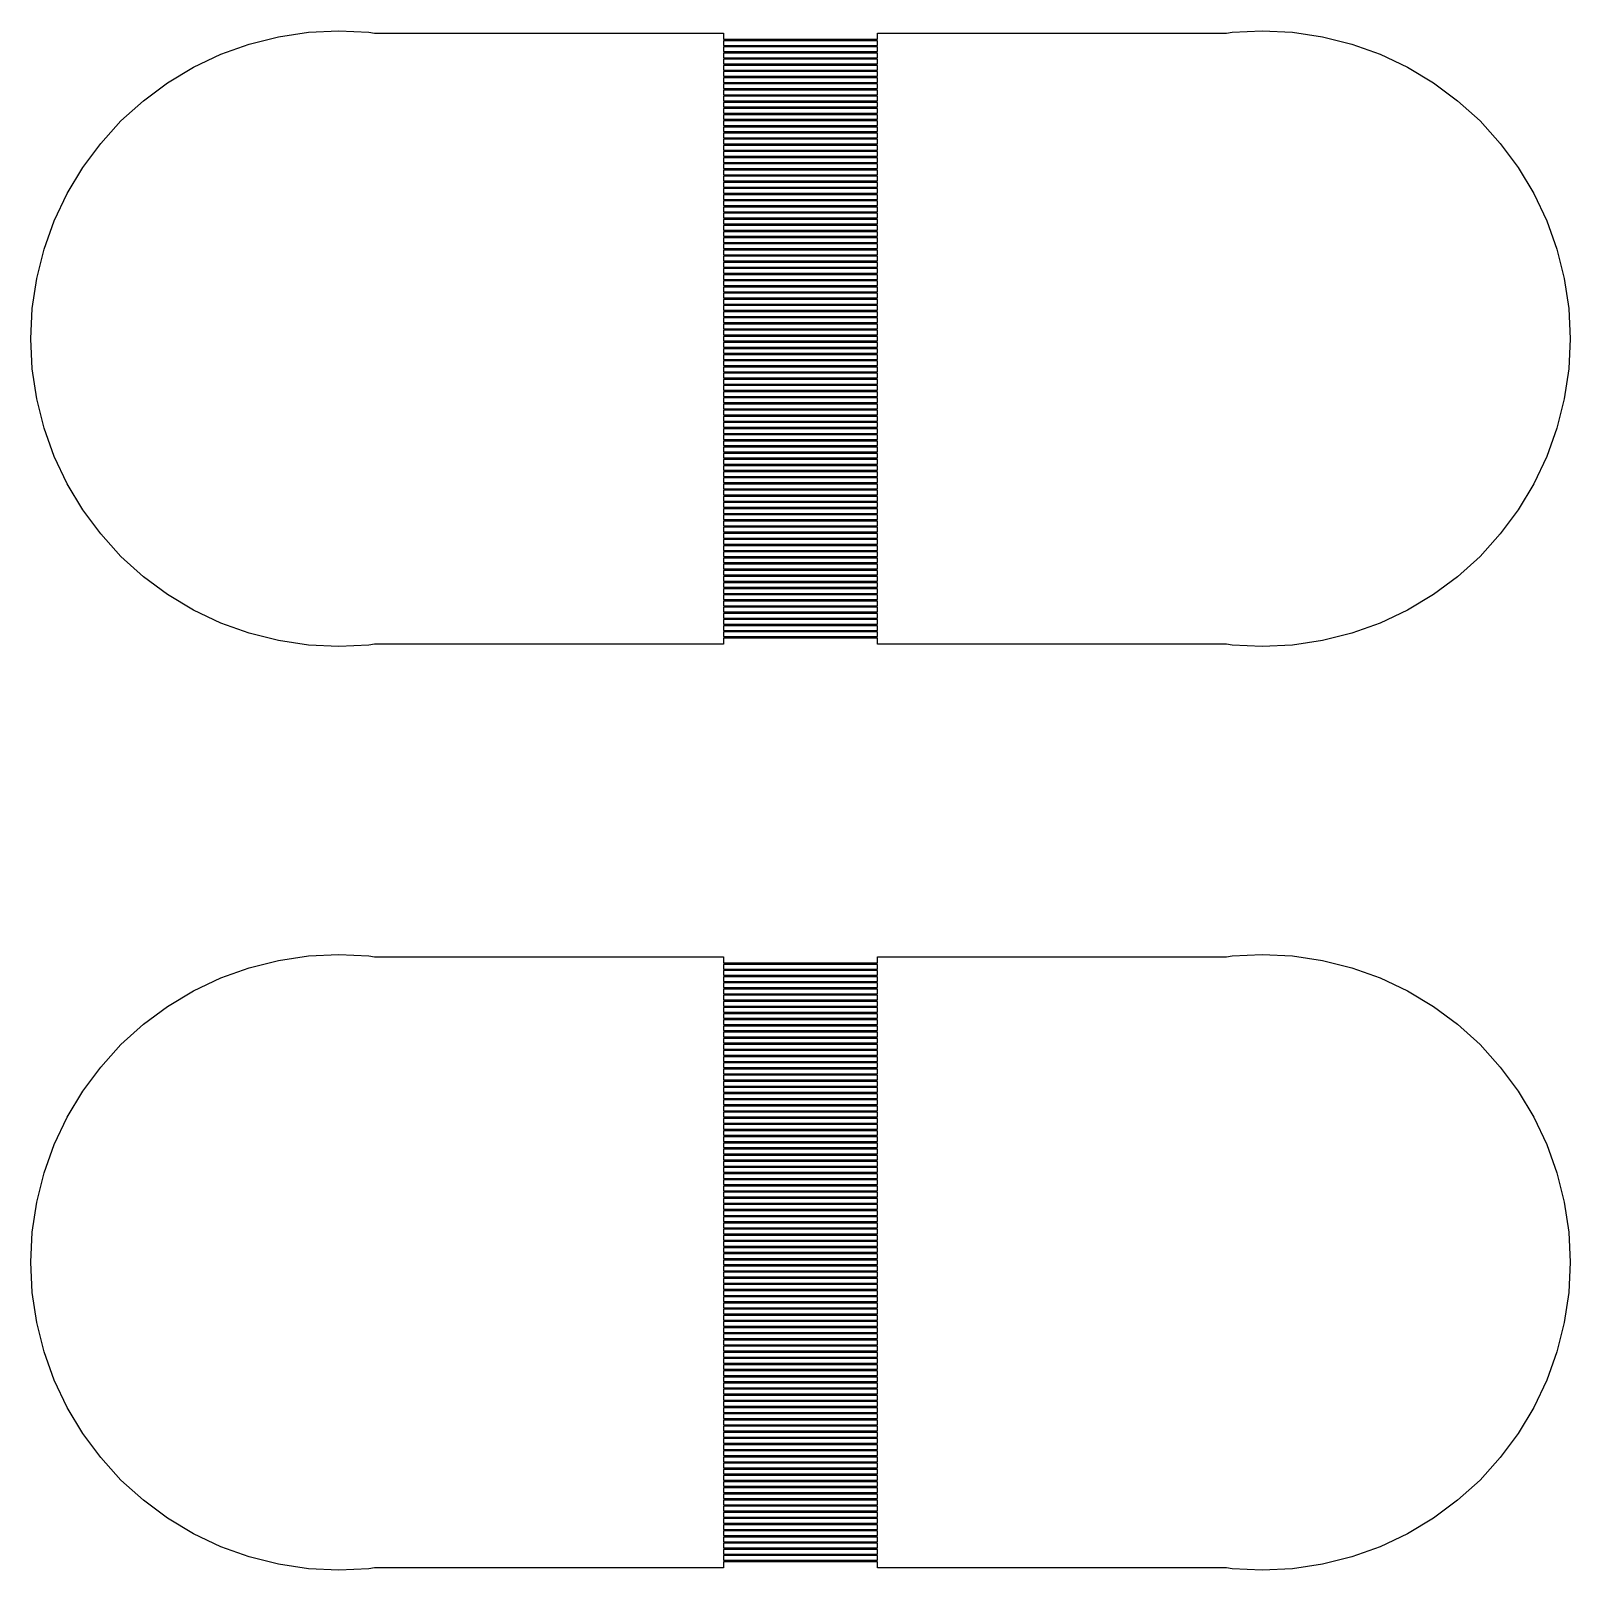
# Model space of a CAD drawing. Extents: x -18 to 83, y -18 to 83.
# Drawn here: x 1 to 11, y 36 to 46 of the extents above; entities that cross this region are included whole.
import ezdxf

# ---------------------------------------------------------------- set-up
doc = ezdxf.new("R2010")
doc.units = 0

msp = doc.modelspace()

# ---------------------------------------------------------------- linework, layer by layer
for p, q in [((2.80397, 45.9904), (3, 46)), ((3, 46), (3.19604, 45.9904)), ((8.80396, 45.9904), (9, 46)), ((9, 46), (9.19603, 45.9904)), ((2.23463, 45.8477), (2.41943, 45.9139)), ((2.41943, 45.9139), (2.60983, 45.9616)), ((2.60983, 45.9616), (2.80397, 45.9904)), ((3.19604, 45.9904), (3.23225, 45.985)), ((3.23225, 45.985), (5.5, 45.985)), ((5.5, 45.985), (5.5, 45.945)), ((5.5, 45.945), (6.5, 45.945)), ((6.5, 45.935), (5.5, 45.935)), ((5.5, 45.935), (5.5, 45.905)), ((5.5, 45.905), (6.5, 45.905)), ((6.5, 45.945), (6.5, 45.985)), ((6.5, 45.985), (8.76775, 45.985)), ((6.5, 45.905), (6.5, 45.935)), ((8.76775, 45.985), (8.80396, 45.9904)), ((9.19603, 45.9904), (9.39017, 45.9616)), ((9.39017, 45.9616), (9.58057, 45.9139)), ((9.58057, 45.9139), (9.76537, 45.8477)), ((2.05722, 45.7638), (2.23463, 45.8477)), ((6.5, 45.895), (5.5, 45.895)), ((5.5, 45.895), (5.5, 45.865)), ((5.5, 45.865), (6.5, 45.865)), ((6.5, 45.855), (5.5, 45.855)), ((5.5, 45.855), (5.5, 45.825)), ((5.5, 45.825), (6.5, 45.825)), ((6.5, 45.815), (5.5, 45.815)), ((5.5, 45.815), (5.5, 45.785)), ((6.5, 45.865), (6.5, 45.895)), ((6.5, 45.825), (6.5, 45.855)), ((6.5, 45.785), (6.5, 45.815)), ((9.76537, 45.8477), (9.94278, 45.7638)), ((1.88887, 45.6629), (2.05722, 45.7638)), ((5.5, 45.785), (6.5, 45.785)), ((6.5, 45.775), (5.5, 45.775)), ((5.5, 45.775), (5.5, 45.745)), ((5.5, 45.745), (6.5, 45.745)), ((6.5, 45.735), (5.5, 45.735)), ((5.5, 45.735), (5.5, 45.705)), ((5.5, 45.705), (6.5, 45.705)), ((6.5, 45.745), (6.5, 45.775)), ((6.5, 45.705), (6.5, 45.735)), ((9.94278, 45.7638), (10.1111, 45.6629)), ((1.73122, 45.546), (1.88887, 45.6629)), ((6.5, 45.695), (5.5, 45.695)), ((5.5, 45.695), (5.5, 45.665)), ((5.5, 45.665), (6.5, 45.665)), ((6.5, 45.655), (5.5, 45.655)), ((5.5, 45.655), (5.5, 45.625)), ((5.5, 45.625), (6.5, 45.625)), ((6.5, 45.615), (5.5, 45.615)), ((5.5, 45.615), (5.5, 45.585)), ((6.5, 45.665), (6.5, 45.695)), ((6.5, 45.625), (6.5, 45.655)), ((6.5, 45.585), (6.5, 45.615)), ((10.1111, 45.6629), (10.2688, 45.546)), ((1.5858, 45.4142), (1.73122, 45.546)), ((5.5, 45.585), (6.5, 45.585)), ((6.5, 45.575), (5.5, 45.575)), ((5.5, 45.575), (5.5, 45.545)), ((5.5, 45.545), (6.5, 45.545)), ((6.5, 45.535), (5.5, 45.535)), ((5.5, 45.535), (5.5, 45.505)), ((5.5, 45.505), (6.5, 45.505)), ((6.5, 45.545), (6.5, 45.575)), ((6.5, 45.505), (6.5, 45.535)), ((10.2688, 45.546), (10.4142, 45.4142)), ((1.45398, 45.2688), (1.5858, 45.4142)), ((6.5, 45.495), (5.5, 45.495)), ((5.5, 45.495), (5.5, 45.465)), ((5.5, 45.465), (6.5, 45.465)), ((6.5, 45.455), (5.5, 45.455)), ((5.5, 45.455), (5.5, 45.425)), ((5.5, 45.425), (6.5, 45.425)), ((6.5, 45.415), (5.5, 45.415)), ((5.5, 45.415), (5.5, 45.385)), ((6.5, 45.465), (6.5, 45.495)), ((6.5, 45.425), (6.5, 45.455)), ((6.5, 45.385), (6.5, 45.415)), ((10.4142, 45.4142), (10.546, 45.2688)), ((5.5, 45.385), (6.5, 45.385)), ((6.5, 45.375), (5.5, 45.375)), ((5.5, 45.375), (5.5, 45.345)), ((5.5, 45.345), (6.5, 45.345)), ((6.5, 45.335), (5.5, 45.335)), ((5.5, 45.335), (5.5, 45.305)), ((5.5, 45.305), (6.5, 45.305)), ((6.5, 45.345), (6.5, 45.375)), ((6.5, 45.305), (6.5, 45.335)), ((1.33707, 45.1111), (1.45398, 45.2688)), ((6.5, 45.295), (5.5, 45.295)), ((5.5, 45.295), (5.5, 45.265)), ((5.5, 45.265), (6.5, 45.265)), ((6.5, 45.255), (5.5, 45.255)), ((5.5, 45.255), (5.5, 45.225)), ((5.5, 45.225), (6.5, 45.225)), ((6.5, 45.215), (5.5, 45.215)), ((5.5, 45.215), (5.5, 45.185)), ((6.5, 45.265), (6.5, 45.295)), ((6.5, 45.225), (6.5, 45.255)), ((6.5, 45.185), (6.5, 45.215)), ((10.546, 45.2688), (10.6629, 45.1111)), ((1.23616, 44.9428), (1.33707, 45.1111)), ((5.5, 45.185), (6.5, 45.185)), ((6.5, 45.175), (5.5, 45.175)), ((5.5, 45.175), (5.5, 45.145)), ((5.5, 45.145), (6.5, 45.145)), ((6.5, 45.135), (5.5, 45.135)), ((5.5, 45.135), (5.5, 45.105)), ((5.5, 45.105), (6.5, 45.105)), ((6.5, 45.145), (6.5, 45.175)), ((6.5, 45.105), (6.5, 45.135)), ((10.6629, 45.1111), (10.7638, 44.9428)), ((6.5, 45.095), (5.5, 45.095)), ((5.5, 45.095), (5.5, 45.065)), ((5.5, 45.065), (6.5, 45.065)), ((6.5, 45.055), (5.5, 45.055)), ((5.5, 45.055), (5.5, 45.025)), ((5.5, 45.025), (6.5, 45.025)), ((6.5, 45.015), (5.5, 45.015)), ((5.5, 45.015), (5.5, 44.985)), ((6.5, 45.065), (6.5, 45.095)), ((6.5, 45.025), (6.5, 45.055)), ((6.5, 44.985), (6.5, 45.015)), ((1.15225, 44.7654), (1.23616, 44.9428)), ((5.5, 44.985), (6.5, 44.985)), ((6.5, 44.975), (5.5, 44.975)), ((5.5, 44.975), (5.5, 44.945)), ((5.5, 44.945), (6.5, 44.945)), ((6.5, 44.935), (5.5, 44.935)), ((5.5, 44.935), (5.5, 44.905)), ((5.5, 44.905), (6.5, 44.905)), ((6.5, 44.945), (6.5, 44.975)), ((6.5, 44.905), (6.5, 44.935)), ((10.7638, 44.9428), (10.8477, 44.7654)), ((6.5, 44.895), (5.5, 44.895)), ((5.5, 44.895), (5.5, 44.865)), ((5.5, 44.865), (6.5, 44.865)), ((6.5, 44.855), (5.5, 44.855)), ((5.5, 44.855), (5.5, 44.825)), ((5.5, 44.825), (6.5, 44.825)), ((6.5, 44.815), (5.5, 44.815)), ((5.5, 44.815), (5.5, 44.785)), ((6.5, 44.865), (6.5, 44.895)), ((6.5, 44.825), (6.5, 44.855)), ((6.5, 44.785), (6.5, 44.815)), ((1.08612, 44.5806), (1.15225, 44.7654)), ((5.5, 44.785), (6.5, 44.785)), ((6.5, 44.775), (5.5, 44.775)), ((5.5, 44.775), (5.5, 44.745)), ((5.5, 44.745), (6.5, 44.745)), ((6.5, 44.735), (5.5, 44.735)), ((5.5, 44.735), (5.5, 44.705)), ((5.5, 44.705), (6.5, 44.705)), ((6.5, 44.745), (6.5, 44.775)), ((6.5, 44.705), (6.5, 44.735)), ((10.8477, 44.7654), (10.9139, 44.5806)), ((6.5, 44.695), (5.5, 44.695)), ((5.5, 44.695), (5.5, 44.665)), ((5.5, 44.665), (6.5, 44.665)), ((6.5, 44.655), (5.5, 44.655)), ((5.5, 44.655), (5.5, 44.625)), ((5.5, 44.625), (6.5, 44.625)), ((6.5, 44.615), (5.5, 44.615)), ((5.5, 44.615), (5.5, 44.585)), ((6.5, 44.665), (6.5, 44.695)), ((6.5, 44.625), (6.5, 44.655)), ((6.5, 44.585), (6.5, 44.615)), ((1.03844, 44.3902), (1.08612, 44.5806)), ((5.5, 44.585), (6.5, 44.585)), ((6.5, 44.575), (5.5, 44.575)), ((5.5, 44.575), (5.5, 44.545)), ((5.5, 44.545), (6.5, 44.545)), ((6.5, 44.535), (5.5, 44.535)), ((5.5, 44.535), (5.5, 44.505)), ((5.5, 44.505), (6.5, 44.505)), ((6.5, 44.545), (6.5, 44.575)), ((6.5, 44.505), (6.5, 44.535)), ((10.9139, 44.5806), (10.9616, 44.3902)), ((6.5, 44.495), (5.5, 44.495)), ((5.5, 44.495), (5.5, 44.465)), ((5.5, 44.465), (6.5, 44.465)), ((6.5, 44.455), (5.5, 44.455)), ((5.5, 44.455), (5.5, 44.425)), ((5.5, 44.425), (6.5, 44.425)), ((6.5, 44.415), (5.5, 44.415)), ((5.5, 44.415), (5.5, 44.385)), ((6.5, 44.465), (6.5, 44.495)), ((6.5, 44.425), (6.5, 44.455)), ((6.5, 44.385), (6.5, 44.415)), ((1.00964, 44.196), (1.03844, 44.3902)), ((5.5, 44.385), (6.5, 44.385)), ((6.5, 44.375), (5.5, 44.375)), ((5.5, 44.375), (5.5, 44.345)), ((5.5, 44.345), (6.5, 44.345)), ((6.5, 44.335), (5.5, 44.335)), ((5.5, 44.335), (5.5, 44.305)), ((5.5, 44.305), (6.5, 44.305)), ((6.5, 44.345), (6.5, 44.375)), ((6.5, 44.305), (6.5, 44.335)), ((10.9616, 44.3902), (10.9904, 44.196)), ((6.5, 44.295), (5.5, 44.295)), ((5.5, 44.295), (5.5, 44.265)), ((5.5, 44.265), (6.5, 44.265)), ((6.5, 44.255), (5.5, 44.255)), ((5.5, 44.255), (5.5, 44.225)), ((5.5, 44.225), (6.5, 44.225)), ((6.5, 44.215), (5.5, 44.215)), ((5.5, 44.215), (5.5, 44.185)), ((6.5, 44.265), (6.5, 44.295)), ((6.5, 44.225), (6.5, 44.255)), ((6.5, 44.185), (6.5, 44.215)), ((1, 44), (1.00964, 44.196)), ((5.5, 44.185), (6.5, 44.185)), ((6.5, 44.175), (5.5, 44.175)), ((5.5, 44.175), (5.5, 44.145)), ((5.5, 44.145), (6.5, 44.145)), ((6.5, 44.135), (5.5, 44.135)), ((5.5, 44.135), (5.5, 44.105)), ((5.5, 44.105), (6.5, 44.105)), ((6.5, 44.145), (6.5, 44.175)), ((6.5, 44.105), (6.5, 44.135)), ((10.9904, 44.196), (11, 44)), ((1.00964, 43.804), (1, 44)), ((6.5, 44.095), (5.5, 44.095)), ((5.5, 44.095), (5.5, 44.065)), ((5.5, 44.065), (6.5, 44.065)), ((6.5, 44.055), (5.5, 44.055)), ((5.5, 44.055), (5.5, 44.025)), ((5.5, 44.025), (6.5, 44.025)), ((6.5, 44.015), (5.5, 44.015)), ((5.5, 44.015), (5.5, 43.985)), ((6.5, 44.065), (6.5, 44.095)), ((6.5, 44.025), (6.5, 44.055)), ((6.5, 43.985), (6.5, 44.015)), ((11, 44), (10.9904, 43.804)), ((5.5, 43.985), (6.5, 43.985)), ((6.5, 43.975), (5.5, 43.975)), ((5.5, 43.975), (5.5, 43.945)), ((5.5, 43.945), (6.5, 43.945)), ((6.5, 43.935), (5.5, 43.935)), ((5.5, 43.935), (5.5, 43.905)), ((5.5, 43.905), (6.5, 43.905)), ((6.5, 43.945), (6.5, 43.975)), ((6.5, 43.905), (6.5, 43.935)), ((1.03844, 43.6098), (1.00964, 43.804)), ((6.5, 43.895), (5.5, 43.895)), ((5.5, 43.895), (5.5, 43.865)), ((5.5, 43.865), (6.5, 43.865)), ((6.5, 43.855), (5.5, 43.855)), ((5.5, 43.855), (5.5, 43.825)), ((5.5, 43.825), (6.5, 43.825)), ((6.5, 43.815), (5.5, 43.815)), ((5.5, 43.815), (5.5, 43.785)), ((6.5, 43.865), (6.5, 43.895)), ((6.5, 43.825), (6.5, 43.855)), ((6.5, 43.785), (6.5, 43.815)), ((10.9904, 43.804), (10.9616, 43.6098)), ((5.5, 43.785), (6.5, 43.785)), ((6.5, 43.775), (5.5, 43.775)), ((5.5, 43.775), (5.5, 43.745)), ((5.5, 43.745), (6.5, 43.745)), ((6.5, 43.735), (5.5, 43.735)), ((5.5, 43.735), (5.5, 43.705)), ((5.5, 43.705), (6.5, 43.705)), ((6.5, 43.745), (6.5, 43.775)), ((6.5, 43.705), (6.5, 43.735)), ((1.08612, 43.4194), (1.03844, 43.6098)), ((6.5, 43.695), (5.5, 43.695)), ((5.5, 43.695), (5.5, 43.665)), ((5.5, 43.665), (6.5, 43.665)), ((6.5, 43.655), (5.5, 43.655)), ((5.5, 43.655), (5.5, 43.625)), ((5.5, 43.625), (6.5, 43.625)), ((6.5, 43.615), (5.5, 43.615)), ((5.5, 43.615), (5.5, 43.585)), ((6.5, 43.665), (6.5, 43.695)), ((6.5, 43.625), (6.5, 43.655)), ((6.5, 43.585), (6.5, 43.615)), ((10.9616, 43.6098), (10.9139, 43.4194)), ((5.5, 43.585), (6.5, 43.585)), ((6.5, 43.575), (5.5, 43.575)), ((5.5, 43.575), (5.5, 43.545)), ((5.5, 43.545), (6.5, 43.545)), ((6.5, 43.535), (5.5, 43.535)), ((5.5, 43.535), (5.5, 43.505)), ((5.5, 43.505), (6.5, 43.505)), ((6.5, 43.545), (6.5, 43.575)), ((6.5, 43.505), (6.5, 43.535)), ((1.15225, 43.2346), (1.08612, 43.4194)), ((6.5, 43.495), (5.5, 43.495)), ((5.5, 43.495), (5.5, 43.465)), ((5.5, 43.465), (6.5, 43.465)), ((6.5, 43.455), (5.5, 43.455)), ((5.5, 43.455), (5.5, 43.425)), ((5.5, 43.425), (6.5, 43.425)), ((6.5, 43.415), (5.5, 43.415)), ((5.5, 43.415), (5.5, 43.385)), ((6.5, 43.465), (6.5, 43.495)), ((6.5, 43.425), (6.5, 43.455)), ((6.5, 43.385), (6.5, 43.415)), ((10.9139, 43.4194), (10.8477, 43.2346)), ((5.5, 43.385), (6.5, 43.385)), ((6.5, 43.375), (5.5, 43.375)), ((5.5, 43.375), (5.5, 43.345)), ((5.5, 43.345), (6.5, 43.345)), ((6.5, 43.335), (5.5, 43.335)), ((5.5, 43.335), (5.5, 43.305)), ((5.5, 43.305), (6.5, 43.305)), ((6.5, 43.345), (6.5, 43.375)), ((6.5, 43.305), (6.5, 43.335)), ((1.23616, 43.0572), (1.15225, 43.2346)), ((6.5, 43.295), (5.5, 43.295)), ((5.5, 43.295), (5.5, 43.265)), ((5.5, 43.265), (6.5, 43.265)), ((6.5, 43.255), (5.5, 43.255)), ((5.5, 43.255), (5.5, 43.225)), ((5.5, 43.225), (6.5, 43.225)), ((6.5, 43.215), (5.5, 43.215)), ((5.5, 43.215), (5.5, 43.185)), ((6.5, 43.265), (6.5, 43.295)), ((6.5, 43.225), (6.5, 43.255)), ((6.5, 43.185), (6.5, 43.215)), ((10.8477, 43.2346), (10.7638, 43.0572)), ((5.5, 43.185), (6.5, 43.185)), ((6.5, 43.175), (5.5, 43.175)), ((5.5, 43.175), (5.5, 43.145)), ((5.5, 43.145), (6.5, 43.145)), ((6.5, 43.135), (5.5, 43.135)), ((5.5, 43.135), (5.5, 43.105)), ((5.5, 43.105), (6.5, 43.105)), ((6.5, 43.145), (6.5, 43.175)), ((6.5, 43.105), (6.5, 43.135)), ((1.33707, 42.8889), (1.23616, 43.0572)), ((6.5, 43.095), (5.5, 43.095)), ((5.5, 43.095), (5.5, 43.065)), ((5.5, 43.065), (6.5, 43.065)), ((6.5, 43.055), (5.5, 43.055)), ((5.5, 43.055), (5.5, 43.025)), ((5.5, 43.025), (6.5, 43.025)), ((6.5, 43.015), (5.5, 43.015)), ((5.5, 43.015), (5.5, 42.985)), ((6.5, 43.065), (6.5, 43.095)), ((6.5, 43.025), (6.5, 43.055)), ((6.5, 42.985), (6.5, 43.015)), ((10.7638, 43.0572), (10.6629, 42.8889)), ((5.5, 42.985), (6.5, 42.985)), ((6.5, 42.975), (5.5, 42.975)), ((5.5, 42.975), (5.5, 42.945)), ((5.5, 42.945), (6.5, 42.945)), ((6.5, 42.935), (5.5, 42.935)), ((5.5, 42.935), (5.5, 42.905)), ((5.5, 42.905), (6.5, 42.905)), ((6.5, 42.945), (6.5, 42.975)), ((6.5, 42.905), (6.5, 42.935)), ((1.45398, 42.7312), (1.33707, 42.8889)), ((6.5, 42.895), (5.5, 42.895)), ((5.5, 42.895), (5.5, 42.865)), ((5.5, 42.865), (6.5, 42.865)), ((6.5, 42.855), (5.5, 42.855)), ((5.5, 42.855), (5.5, 42.825)), ((5.5, 42.825), (6.5, 42.825)), ((6.5, 42.815), (5.5, 42.815)), ((5.5, 42.815), (5.5, 42.785)), ((6.5, 42.865), (6.5, 42.895)), ((6.5, 42.825), (6.5, 42.855)), ((6.5, 42.785), (6.5, 42.815)), ((10.6629, 42.8889), (10.546, 42.7312)), ((1.5858, 42.5858), (1.45398, 42.7312)), ((5.5, 42.785), (6.5, 42.785)), ((6.5, 42.775), (5.5, 42.775)), ((5.5, 42.775), (5.5, 42.745)), ((5.5, 42.745), (6.5, 42.745)), ((6.5, 42.735), (5.5, 42.735)), ((5.5, 42.735), (5.5, 42.705)), ((5.5, 42.705), (6.5, 42.705)), ((6.5, 42.745), (6.5, 42.775)), ((6.5, 42.705), (6.5, 42.735)), ((10.546, 42.7312), (10.4142, 42.5858)), ((6.5, 42.695), (5.5, 42.695)), ((5.5, 42.695), (5.5, 42.665)), ((5.5, 42.665), (6.5, 42.665)), ((6.5, 42.655), (5.5, 42.655)), ((5.5, 42.655), (5.5, 42.625)), ((5.5, 42.625), (6.5, 42.625)), ((6.5, 42.615), (5.5, 42.615)), ((5.5, 42.615), (5.5, 42.585)), ((6.5, 42.665), (6.5, 42.695)), ((6.5, 42.625), (6.5, 42.655)), ((6.5, 42.585), (6.5, 42.615)), ((1.73122, 42.454), (1.5858, 42.5858)), ((5.5, 42.585), (6.5, 42.585)), ((6.5, 42.575), (5.5, 42.575)), ((5.5, 42.575), (5.5, 42.545)), ((5.5, 42.545), (6.5, 42.545)), ((6.5, 42.535), (5.5, 42.535)), ((5.5, 42.535), (5.5, 42.505)), ((5.5, 42.505), (6.5, 42.505)), ((6.5, 42.545), (6.5, 42.575)), ((6.5, 42.505), (6.5, 42.535)), ((10.4142, 42.5858), (10.2688, 42.454)), ((1.88887, 42.3371), (1.73122, 42.454)), ((6.5, 42.495), (5.5, 42.495)), ((5.5, 42.495), (5.5, 42.465)), ((5.5, 42.465), (6.5, 42.465)), ((6.5, 42.455), (5.5, 42.455)), ((5.5, 42.455), (5.5, 42.425)), ((5.5, 42.425), (6.5, 42.425)), ((6.5, 42.415), (5.5, 42.415)), ((5.5, 42.415), (5.5, 42.385)), ((6.5, 42.465), (6.5, 42.495)), ((6.5, 42.425), (6.5, 42.455)), ((6.5, 42.385), (6.5, 42.415)), ((10.2688, 42.454), (10.1111, 42.3371)), ((2.05722, 42.2362), (1.88887, 42.3371)), ((5.5, 42.385), (6.5, 42.385)), ((6.5, 42.375), (5.5, 42.375)), ((5.5, 42.375), (5.5, 42.345)), ((5.5, 42.345), (6.5, 42.345)), ((6.5, 42.335), (5.5, 42.335)), ((5.5, 42.335), (5.5, 42.305)), ((5.5, 42.305), (6.5, 42.305)), ((6.5, 42.345), (6.5, 42.375)), ((6.5, 42.305), (6.5, 42.335)), ((10.1111, 42.3371), (9.94278, 42.2362)), ((2.23463, 42.1523), (2.05722, 42.2362)), ((6.5, 42.295), (5.5, 42.295)), ((5.5, 42.295), (5.5, 42.265)), ((5.5, 42.265), (6.5, 42.265)), ((6.5, 42.255), (5.5, 42.255)), ((5.5, 42.255), (5.5, 42.225)), ((5.5, 42.225), (6.5, 42.225)), ((6.5, 42.215), (5.5, 42.215)), ((5.5, 42.215), (5.5, 42.185)), ((6.5, 42.265), (6.5, 42.295)), ((6.5, 42.225), (6.5, 42.255)), ((6.5, 42.185), (6.5, 42.215)), ((9.94278, 42.2362), (9.76537, 42.1523)), ((2.41943, 42.0861), (2.23463, 42.1523)), ((5.5, 42.185), (6.5, 42.185)), ((6.5, 42.175), (5.5, 42.175)), ((5.5, 42.175), (5.5, 42.145)), ((5.5, 42.145), (6.5, 42.145)), ((6.5, 42.135), (5.5, 42.135)), ((5.5, 42.135), (5.5, 42.105)), ((5.5, 42.105), (6.5, 42.105)), ((6.5, 42.145), (6.5, 42.175)), ((6.5, 42.105), (6.5, 42.135)), ((9.76537, 42.1523), (9.58057, 42.0861)), ((2.60983, 42.0384), (2.41943, 42.0861)), ((2.80397, 42.0096), (2.60983, 42.0384)), ((3, 42), (2.80397, 42.0096)), ((3.19604, 42.0096), (3, 42)), ((3.23225, 42.015), (3.19604, 42.0096)), ((5.5, 42.015), (3.23225, 42.015)), ((6.5, 42.095), (5.5, 42.095)), ((5.5, 42.095), (5.5, 42.065)), ((5.5, 42.065), (6.5, 42.065)), ((6.5, 42.055), (5.5, 42.055)), ((5.5, 42.055), (5.5, 42.015)), ((6.5, 42.065), (6.5, 42.095)), ((6.5, 42.015), (6.5, 42.055)), ((8.76775, 42.015), (6.5, 42.015)), ((8.80396, 42.0096), (8.76775, 42.015)), ((9, 42), (8.80396, 42.0096)), ((9.19603, 42.0096), (9, 42)), ((9.39017, 42.0384), (9.19603, 42.0096)), ((9.58057, 42.0861), (9.39017, 42.0384)), ((2.80397, 39.9904), (3, 40)), ((3, 40), (3.19604, 39.9904)), ((8.80396, 39.9904), (9, 40)), ((9, 40), (9.19603, 39.9904)), ((2.23463, 39.8477), (2.41943, 39.9139)), ((2.41943, 39.9139), (2.60983, 39.9616)), ((2.60983, 39.9616), (2.80397, 39.9904)), ((3.19604, 39.9904), (3.23225, 39.985)), ((3.23225, 39.985), (5.5, 39.985)), ((5.5, 39.985), (5.5, 39.945)), ((5.5, 39.945), (6.5, 39.945)), ((6.5, 39.935), (5.5, 39.935)), ((5.5, 39.935), (5.5, 39.905)), ((5.5, 39.905), (6.5, 39.905)), ((6.5, 39.945), (6.5, 39.985)), ((6.5, 39.985), (8.76775, 39.985)), ((6.5, 39.905), (6.5, 39.935)), ((8.76775, 39.985), (8.80396, 39.9904)), ((9.19603, 39.9904), (9.39017, 39.9616)), ((9.39017, 39.9616), (9.58057, 39.9139)), ((9.58057, 39.9139), (9.76537, 39.8477)), ((2.05722, 39.7638), (2.23463, 39.8477)), ((6.5, 39.895), (5.5, 39.895)), ((5.5, 39.895), (5.5, 39.865)), ((5.5, 39.865), (6.5, 39.865)), ((6.5, 39.855), (5.5, 39.855)), ((5.5, 39.855), (5.5, 39.825)), ((5.5, 39.825), (6.5, 39.825)), ((6.5, 39.815), (5.5, 39.815)), ((5.5, 39.815), (5.5, 39.785)), ((6.5, 39.865), (6.5, 39.895)), ((6.5, 39.825), (6.5, 39.855)), ((6.5, 39.785), (6.5, 39.815)), ((9.76537, 39.8477), (9.94278, 39.7638)), ((1.88887, 39.6629), (2.05722, 39.7638)), ((5.5, 39.785), (6.5, 39.785)), ((6.5, 39.775), (5.5, 39.775)), ((5.5, 39.775), (5.5, 39.745)), ((5.5, 39.745), (6.5, 39.745)), ((6.5, 39.735), (5.5, 39.735)), ((5.5, 39.735), (5.5, 39.705)), ((5.5, 39.705), (6.5, 39.705)), ((6.5, 39.745), (6.5, 39.775)), ((6.5, 39.705), (6.5, 39.735)), ((9.94278, 39.7638), (10.1111, 39.6629)), ((1.73122, 39.546), (1.88887, 39.6629)), ((6.5, 39.695), (5.5, 39.695)), ((5.5, 39.695), (5.5, 39.665)), ((5.5, 39.665), (6.5, 39.665)), ((6.5, 39.655), (5.5, 39.655)), ((5.5, 39.655), (5.5, 39.625)), ((5.5, 39.625), (6.5, 39.625)), ((6.5, 39.615), (5.5, 39.615)), ((5.5, 39.615), (5.5, 39.585)), ((6.5, 39.665), (6.5, 39.695)), ((6.5, 39.625), (6.5, 39.655)), ((6.5, 39.585), (6.5, 39.615)), ((10.1111, 39.6629), (10.2688, 39.546)), ((1.5858, 39.4142), (1.73122, 39.546)), ((5.5, 39.585), (6.5, 39.585)), ((6.5, 39.575), (5.5, 39.575)), ((5.5, 39.575), (5.5, 39.545)), ((5.5, 39.545), (6.5, 39.545)), ((6.5, 39.535), (5.5, 39.535)), ((5.5, 39.535), (5.5, 39.505)), ((5.5, 39.505), (6.5, 39.505)), ((6.5, 39.545), (6.5, 39.575)), ((6.5, 39.505), (6.5, 39.535)), ((10.2688, 39.546), (10.4142, 39.4142)), ((1.45398, 39.2688), (1.5858, 39.4142)), ((6.5, 39.495), (5.5, 39.495)), ((5.5, 39.495), (5.5, 39.465)), ((5.5, 39.465), (6.5, 39.465)), ((6.5, 39.455), (5.5, 39.455)), ((5.5, 39.455), (5.5, 39.425)), ((5.5, 39.425), (6.5, 39.425)), ((6.5, 39.415), (5.5, 39.415)), ((5.5, 39.415), (5.5, 39.385)), ((6.5, 39.465), (6.5, 39.495)), ((6.5, 39.425), (6.5, 39.455)), ((6.5, 39.385), (6.5, 39.415)), ((10.4142, 39.4142), (10.546, 39.2688)), ((5.5, 39.385), (6.5, 39.385)), ((6.5, 39.375), (5.5, 39.375)), ((5.5, 39.375), (5.5, 39.345)), ((5.5, 39.345), (6.5, 39.345)), ((6.5, 39.335), (5.5, 39.335)), ((5.5, 39.335), (5.5, 39.305)), ((5.5, 39.305), (6.5, 39.305)), ((6.5, 39.345), (6.5, 39.375)), ((6.5, 39.305), (6.5, 39.335)), ((1.33707, 39.1111), (1.45398, 39.2688)), ((6.5, 39.295), (5.5, 39.295)), ((5.5, 39.295), (5.5, 39.265)), ((5.5, 39.265), (6.5, 39.265)), ((6.5, 39.255), (5.5, 39.255)), ((5.5, 39.255), (5.5, 39.225)), ((5.5, 39.225), (6.5, 39.225)), ((6.5, 39.215), (5.5, 39.215)), ((5.5, 39.215), (5.5, 39.185)), ((6.5, 39.265), (6.5, 39.295)), ((6.5, 39.225), (6.5, 39.255)), ((6.5, 39.185), (6.5, 39.215)), ((10.546, 39.2688), (10.6629, 39.1111)), ((1.23616, 38.9428), (1.33707, 39.1111)), ((5.5, 39.185), (6.5, 39.185)), ((6.5, 39.175), (5.5, 39.175)), ((5.5, 39.175), (5.5, 39.145)), ((5.5, 39.145), (6.5, 39.145)), ((6.5, 39.135), (5.5, 39.135)), ((5.5, 39.135), (5.5, 39.105)), ((5.5, 39.105), (6.5, 39.105)), ((6.5, 39.145), (6.5, 39.175)), ((6.5, 39.105), (6.5, 39.135)), ((10.6629, 39.1111), (10.7638, 38.9428)), ((6.5, 39.095), (5.5, 39.095)), ((5.5, 39.095), (5.5, 39.065)), ((5.5, 39.065), (6.5, 39.065)), ((6.5, 39.055), (5.5, 39.055)), ((5.5, 39.055), (5.5, 39.025)), ((5.5, 39.025), (6.5, 39.025)), ((6.5, 39.015), (5.5, 39.015)), ((5.5, 39.015), (5.5, 38.985)), ((6.5, 39.065), (6.5, 39.095)), ((6.5, 39.025), (6.5, 39.055)), ((6.5, 38.985), (6.5, 39.015)), ((1.15225, 38.7654), (1.23616, 38.9428)), ((5.5, 38.985), (6.5, 38.985)), ((6.5, 38.975), (5.5, 38.975)), ((5.5, 38.975), (5.5, 38.945)), ((5.5, 38.945), (6.5, 38.945)), ((6.5, 38.935), (5.5, 38.935)), ((5.5, 38.935), (5.5, 38.905)), ((5.5, 38.905), (6.5, 38.905)), ((6.5, 38.945), (6.5, 38.975)), ((6.5, 38.905), (6.5, 38.935)), ((10.7638, 38.9428), (10.8477, 38.7654)), ((6.5, 38.895), (5.5, 38.895)), ((5.5, 38.895), (5.5, 38.865)), ((5.5, 38.865), (6.5, 38.865)), ((6.5, 38.855), (5.5, 38.855)), ((5.5, 38.855), (5.5, 38.825)), ((5.5, 38.825), (6.5, 38.825)), ((6.5, 38.815), (5.5, 38.815)), ((5.5, 38.815), (5.5, 38.785)), ((6.5, 38.865), (6.5, 38.895)), ((6.5, 38.825), (6.5, 38.855)), ((6.5, 38.785), (6.5, 38.815)), ((1.08612, 38.5806), (1.15225, 38.7654)), ((5.5, 38.785), (6.5, 38.785)), ((6.5, 38.775), (5.5, 38.775)), ((5.5, 38.775), (5.5, 38.745)), ((5.5, 38.745), (6.5, 38.745)), ((6.5, 38.735), (5.5, 38.735)), ((5.5, 38.735), (5.5, 38.705)), ((5.5, 38.705), (6.5, 38.705)), ((6.5, 38.745), (6.5, 38.775)), ((6.5, 38.705), (6.5, 38.735)), ((10.8477, 38.7654), (10.9139, 38.5806)), ((6.5, 38.695), (5.5, 38.695)), ((5.5, 38.695), (5.5, 38.665)), ((5.5, 38.665), (6.5, 38.665)), ((6.5, 38.655), (5.5, 38.655)), ((5.5, 38.655), (5.5, 38.625)), ((5.5, 38.625), (6.5, 38.625)), ((6.5, 38.615), (5.5, 38.615)), ((5.5, 38.615), (5.5, 38.585)), ((6.5, 38.665), (6.5, 38.695)), ((6.5, 38.625), (6.5, 38.655)), ((6.5, 38.585), (6.5, 38.615)), ((1.03844, 38.3902), (1.08612, 38.5806)), ((5.5, 38.585), (6.5, 38.585)), ((6.5, 38.575), (5.5, 38.575)), ((5.5, 38.575), (5.5, 38.545)), ((5.5, 38.545), (6.5, 38.545)), ((6.5, 38.535), (5.5, 38.535)), ((5.5, 38.535), (5.5, 38.505)), ((5.5, 38.505), (6.5, 38.505)), ((6.5, 38.545), (6.5, 38.575)), ((6.5, 38.505), (6.5, 38.535)), ((10.9139, 38.5806), (10.9616, 38.3902)), ((6.5, 38.495), (5.5, 38.495)), ((5.5, 38.495), (5.5, 38.465)), ((5.5, 38.465), (6.5, 38.465)), ((6.5, 38.455), (5.5, 38.455)), ((5.5, 38.455), (5.5, 38.425)), ((5.5, 38.425), (6.5, 38.425)), ((6.5, 38.415), (5.5, 38.415)), ((5.5, 38.415), (5.5, 38.385)), ((6.5, 38.465), (6.5, 38.495)), ((6.5, 38.425), (6.5, 38.455)), ((6.5, 38.385), (6.5, 38.415)), ((1.00964, 38.196), (1.03844, 38.3902)), ((5.5, 38.385), (6.5, 38.385)), ((6.5, 38.375), (5.5, 38.375)), ((5.5, 38.375), (5.5, 38.345)), ((5.5, 38.345), (6.5, 38.345)), ((6.5, 38.335), (5.5, 38.335)), ((5.5, 38.335), (5.5, 38.305)), ((5.5, 38.305), (6.5, 38.305)), ((6.5, 38.345), (6.5, 38.375)), ((6.5, 38.305), (6.5, 38.335)), ((10.9616, 38.3902), (10.9904, 38.196)), ((6.5, 38.295), (5.5, 38.295)), ((5.5, 38.295), (5.5, 38.265)), ((5.5, 38.265), (6.5, 38.265)), ((6.5, 38.255), (5.5, 38.255)), ((5.5, 38.255), (5.5, 38.225)), ((5.5, 38.225), (6.5, 38.225)), ((6.5, 38.215), (5.5, 38.215)), ((5.5, 38.215), (5.5, 38.185)), ((6.5, 38.265), (6.5, 38.295)), ((6.5, 38.225), (6.5, 38.255)), ((6.5, 38.185), (6.5, 38.215)), ((1, 38), (1.00964, 38.196)), ((5.5, 38.185), (6.5, 38.185)), ((6.5, 38.175), (5.5, 38.175)), ((5.5, 38.175), (5.5, 38.145)), ((5.5, 38.145), (6.5, 38.145)), ((6.5, 38.135), (5.5, 38.135)), ((5.5, 38.135), (5.5, 38.105)), ((5.5, 38.105), (6.5, 38.105)), ((6.5, 38.145), (6.5, 38.175)), ((6.5, 38.105), (6.5, 38.135)), ((10.9904, 38.196), (11, 38)), ((1.00964, 37.804), (1, 38)), ((6.5, 38.095), (5.5, 38.095)), ((5.5, 38.095), (5.5, 38.065)), ((5.5, 38.065), (6.5, 38.065)), ((6.5, 38.055), (5.5, 38.055)), ((5.5, 38.055), (5.5, 38.025)), ((5.5, 38.025), (6.5, 38.025)), ((6.5, 38.015), (5.5, 38.015)), ((5.5, 38.015), (5.5, 37.985)), ((6.5, 38.065), (6.5, 38.095)), ((6.5, 38.025), (6.5, 38.055)), ((6.5, 37.985), (6.5, 38.015)), ((11, 38), (10.9904, 37.804)), ((5.5, 37.985), (6.5, 37.985)), ((6.5, 37.975), (5.5, 37.975)), ((5.5, 37.975), (5.5, 37.945)), ((5.5, 37.945), (6.5, 37.945)), ((6.5, 37.935), (5.5, 37.935)), ((5.5, 37.935), (5.5, 37.905)), ((5.5, 37.905), (6.5, 37.905)), ((6.5, 37.945), (6.5, 37.975)), ((6.5, 37.905), (6.5, 37.935)), ((1.03844, 37.6098), (1.00964, 37.804)), ((6.5, 37.895), (5.5, 37.895)), ((5.5, 37.895), (5.5, 37.865)), ((5.5, 37.865), (6.5, 37.865)), ((6.5, 37.855), (5.5, 37.855)), ((5.5, 37.855), (5.5, 37.825)), ((5.5, 37.825), (6.5, 37.825)), ((6.5, 37.815), (5.5, 37.815)), ((5.5, 37.815), (5.5, 37.785)), ((6.5, 37.865), (6.5, 37.895)), ((6.5, 37.825), (6.5, 37.855)), ((6.5, 37.785), (6.5, 37.815)), ((10.9904, 37.804), (10.9616, 37.6098)), ((5.5, 37.785), (6.5, 37.785)), ((6.5, 37.775), (5.5, 37.775)), ((5.5, 37.775), (5.5, 37.745)), ((5.5, 37.745), (6.5, 37.745)), ((6.5, 37.735), (5.5, 37.735)), ((5.5, 37.735), (5.5, 37.705)), ((5.5, 37.705), (6.5, 37.705)), ((6.5, 37.745), (6.5, 37.775)), ((6.5, 37.705), (6.5, 37.735)), ((1.08612, 37.4194), (1.03844, 37.6098)), ((6.5, 37.695), (5.5, 37.695)), ((5.5, 37.695), (5.5, 37.665)), ((5.5, 37.665), (6.5, 37.665)), ((6.5, 37.655), (5.5, 37.655)), ((5.5, 37.655), (5.5, 37.625)), ((5.5, 37.625), (6.5, 37.625)), ((6.5, 37.615), (5.5, 37.615)), ((5.5, 37.615), (5.5, 37.585)), ((6.5, 37.665), (6.5, 37.695)), ((6.5, 37.625), (6.5, 37.655)), ((6.5, 37.585), (6.5, 37.615)), ((10.9616, 37.6098), (10.9139, 37.4194)), ((5.5, 37.585), (6.5, 37.585)), ((6.5, 37.575), (5.5, 37.575)), ((5.5, 37.575), (5.5, 37.545)), ((5.5, 37.545), (6.5, 37.545)), ((6.5, 37.535), (5.5, 37.535)), ((5.5, 37.535), (5.5, 37.505)), ((5.5, 37.505), (6.5, 37.505)), ((6.5, 37.545), (6.5, 37.575)), ((6.5, 37.505), (6.5, 37.535)), ((1.15225, 37.2346), (1.08612, 37.4194)), ((6.5, 37.495), (5.5, 37.495)), ((5.5, 37.495), (5.5, 37.465)), ((5.5, 37.465), (6.5, 37.465)), ((6.5, 37.455), (5.5, 37.455)), ((5.5, 37.455), (5.5, 37.425)), ((5.5, 37.425), (6.5, 37.425)), ((6.5, 37.415), (5.5, 37.415)), ((5.5, 37.415), (5.5, 37.385)), ((6.5, 37.465), (6.5, 37.495)), ((6.5, 37.425), (6.5, 37.455)), ((6.5, 37.385), (6.5, 37.415)), ((10.9139, 37.4194), (10.8477, 37.2346)), ((5.5, 37.385), (6.5, 37.385)), ((6.5, 37.375), (5.5, 37.375)), ((5.5, 37.375), (5.5, 37.345)), ((5.5, 37.345), (6.5, 37.345)), ((6.5, 37.335), (5.5, 37.335)), ((5.5, 37.335), (5.5, 37.305)), ((5.5, 37.305), (6.5, 37.305)), ((6.5, 37.345), (6.5, 37.375)), ((6.5, 37.305), (6.5, 37.335)), ((1.23616, 37.0572), (1.15225, 37.2346)), ((6.5, 37.295), (5.5, 37.295)), ((5.5, 37.295), (5.5, 37.265)), ((5.5, 37.265), (6.5, 37.265)), ((6.5, 37.255), (5.5, 37.255)), ((5.5, 37.255), (5.5, 37.225)), ((5.5, 37.225), (6.5, 37.225)), ((6.5, 37.215), (5.5, 37.215)), ((5.5, 37.215), (5.5, 37.185)), ((6.5, 37.265), (6.5, 37.295)), ((6.5, 37.225), (6.5, 37.255)), ((6.5, 37.185), (6.5, 37.215)), ((10.8477, 37.2346), (10.7638, 37.0572)), ((5.5, 37.185), (6.5, 37.185)), ((6.5, 37.175), (5.5, 37.175)), ((5.5, 37.175), (5.5, 37.145)), ((5.5, 37.145), (6.5, 37.145)), ((6.5, 37.135), (5.5, 37.135)), ((5.5, 37.135), (5.5, 37.105)), ((5.5, 37.105), (6.5, 37.105)), ((6.5, 37.145), (6.5, 37.175)), ((6.5, 37.105), (6.5, 37.135)), ((1.33707, 36.8889), (1.23616, 37.0572)), ((6.5, 37.095), (5.5, 37.095)), ((5.5, 37.095), (5.5, 37.065)), ((5.5, 37.065), (6.5, 37.065)), ((6.5, 37.055), (5.5, 37.055)), ((5.5, 37.055), (5.5, 37.025)), ((5.5, 37.025), (6.5, 37.025)), ((6.5, 37.015), (5.5, 37.015)), ((5.5, 37.015), (5.5, 36.985)), ((6.5, 37.065), (6.5, 37.095)), ((6.5, 37.025), (6.5, 37.055)), ((6.5, 36.985), (6.5, 37.015)), ((10.7638, 37.0572), (10.6629, 36.8889)), ((5.5, 36.985), (6.5, 36.985)), ((6.5, 36.975), (5.5, 36.975)), ((5.5, 36.975), (5.5, 36.945)), ((5.5, 36.945), (6.5, 36.945)), ((6.5, 36.935), (5.5, 36.935)), ((5.5, 36.935), (5.5, 36.905)), ((5.5, 36.905), (6.5, 36.905)), ((6.5, 36.945), (6.5, 36.975)), ((6.5, 36.905), (6.5, 36.935)), ((1.45398, 36.7312), (1.33707, 36.8889)), ((6.5, 36.895), (5.5, 36.895)), ((5.5, 36.895), (5.5, 36.865)), ((5.5, 36.865), (6.5, 36.865)), ((6.5, 36.855), (5.5, 36.855)), ((5.5, 36.855), (5.5, 36.825)), ((5.5, 36.825), (6.5, 36.825)), ((6.5, 36.815), (5.5, 36.815)), ((5.5, 36.815), (5.5, 36.785)), ((6.5, 36.865), (6.5, 36.895)), ((6.5, 36.825), (6.5, 36.855)), ((6.5, 36.785), (6.5, 36.815)), ((10.6629, 36.8889), (10.546, 36.7312)), ((1.5858, 36.5858), (1.45398, 36.7312)), ((5.5, 36.785), (6.5, 36.785)), ((6.5, 36.775), (5.5, 36.775)), ((5.5, 36.775), (5.5, 36.745)), ((5.5, 36.745), (6.5, 36.745)), ((6.5, 36.735), (5.5, 36.735)), ((5.5, 36.735), (5.5, 36.705)), ((5.5, 36.705), (6.5, 36.705)), ((6.5, 36.745), (6.5, 36.775)), ((6.5, 36.705), (6.5, 36.735)), ((10.546, 36.7312), (10.4142, 36.5858)), ((6.5, 36.695), (5.5, 36.695)), ((5.5, 36.695), (5.5, 36.665)), ((5.5, 36.665), (6.5, 36.665)), ((6.5, 36.655), (5.5, 36.655)), ((5.5, 36.655), (5.5, 36.625)), ((5.5, 36.625), (6.5, 36.625)), ((6.5, 36.615), (5.5, 36.615)), ((5.5, 36.615), (5.5, 36.585)), ((6.5, 36.665), (6.5, 36.695)), ((6.5, 36.625), (6.5, 36.655)), ((6.5, 36.585), (6.5, 36.615)), ((1.73122, 36.454), (1.5858, 36.5858)), ((5.5, 36.585), (6.5, 36.585)), ((6.5, 36.575), (5.5, 36.575)), ((5.5, 36.575), (5.5, 36.545)), ((5.5, 36.545), (6.5, 36.545)), ((6.5, 36.535), (5.5, 36.535)), ((5.5, 36.535), (5.5, 36.505)), ((5.5, 36.505), (6.5, 36.505)), ((6.5, 36.545), (6.5, 36.575)), ((6.5, 36.505), (6.5, 36.535)), ((10.4142, 36.5858), (10.2688, 36.454)), ((1.88887, 36.3371), (1.73122, 36.454)), ((6.5, 36.495), (5.5, 36.495)), ((5.5, 36.495), (5.5, 36.465)), ((5.5, 36.465), (6.5, 36.465)), ((6.5, 36.455), (5.5, 36.455)), ((5.5, 36.455), (5.5, 36.425)), ((5.5, 36.425), (6.5, 36.425)), ((6.5, 36.415), (5.5, 36.415)), ((5.5, 36.415), (5.5, 36.385)), ((6.5, 36.465), (6.5, 36.495)), ((6.5, 36.425), (6.5, 36.455)), ((6.5, 36.385), (6.5, 36.415)), ((10.2688, 36.454), (10.1111, 36.3371)), ((2.05722, 36.2362), (1.88887, 36.3371)), ((5.5, 36.385), (6.5, 36.385)), ((6.5, 36.375), (5.5, 36.375)), ((5.5, 36.375), (5.5, 36.345)), ((5.5, 36.345), (6.5, 36.345)), ((6.5, 36.335), (5.5, 36.335)), ((5.5, 36.335), (5.5, 36.305)), ((5.5, 36.305), (6.5, 36.305)), ((6.5, 36.345), (6.5, 36.375)), ((6.5, 36.305), (6.5, 36.335)), ((10.1111, 36.3371), (9.94278, 36.2362)), ((2.23463, 36.1523), (2.05722, 36.2362)), ((6.5, 36.295), (5.5, 36.295)), ((5.5, 36.295), (5.5, 36.265)), ((5.5, 36.265), (6.5, 36.265)), ((6.5, 36.255), (5.5, 36.255)), ((5.5, 36.255), (5.5, 36.225)), ((5.5, 36.225), (6.5, 36.225)), ((6.5, 36.215), (5.5, 36.215)), ((5.5, 36.215), (5.5, 36.185)), ((6.5, 36.265), (6.5, 36.295)), ((6.5, 36.225), (6.5, 36.255)), ((6.5, 36.185), (6.5, 36.215)), ((9.94278, 36.2362), (9.76537, 36.1523)), ((2.41943, 36.0861), (2.23463, 36.1523)), ((5.5, 36.185), (6.5, 36.185)), ((6.5, 36.175), (5.5, 36.175)), ((5.5, 36.175), (5.5, 36.145)), ((5.5, 36.145), (6.5, 36.145)), ((6.5, 36.135), (5.5, 36.135)), ((5.5, 36.135), (5.5, 36.105)), ((5.5, 36.105), (6.5, 36.105)), ((6.5, 36.145), (6.5, 36.175)), ((6.5, 36.105), (6.5, 36.135)), ((9.76537, 36.1523), (9.58057, 36.0861)), ((2.60983, 36.0384), (2.41943, 36.0861)), ((2.80397, 36.0096), (2.60983, 36.0384)), ((3, 36), (2.80397, 36.0096)), ((3.19604, 36.0096), (3, 36)), ((3.23225, 36.015), (3.19604, 36.0096)), ((5.5, 36.015), (3.23225, 36.015)), ((6.5, 36.095), (5.5, 36.095)), ((5.5, 36.095), (5.5, 36.065)), ((5.5, 36.065), (6.5, 36.065)), ((6.5, 36.055), (5.5, 36.055)), ((5.5, 36.055), (5.5, 36.015)), ((6.5, 36.065), (6.5, 36.095)), ((6.5, 36.015), (6.5, 36.055)), ((8.76775, 36.015), (6.5, 36.015)), ((8.80396, 36.0096), (8.76775, 36.015)), ((9, 36), (8.80396, 36.0096)), ((9.19603, 36.0096), (9, 36)), ((9.39017, 36.0384), (9.19603, 36.0096)), ((9.58057, 36.0861), (9.39017, 36.0384))]:
    msp.add_line(p, q)

doc.saveas('drawing.dxf')
